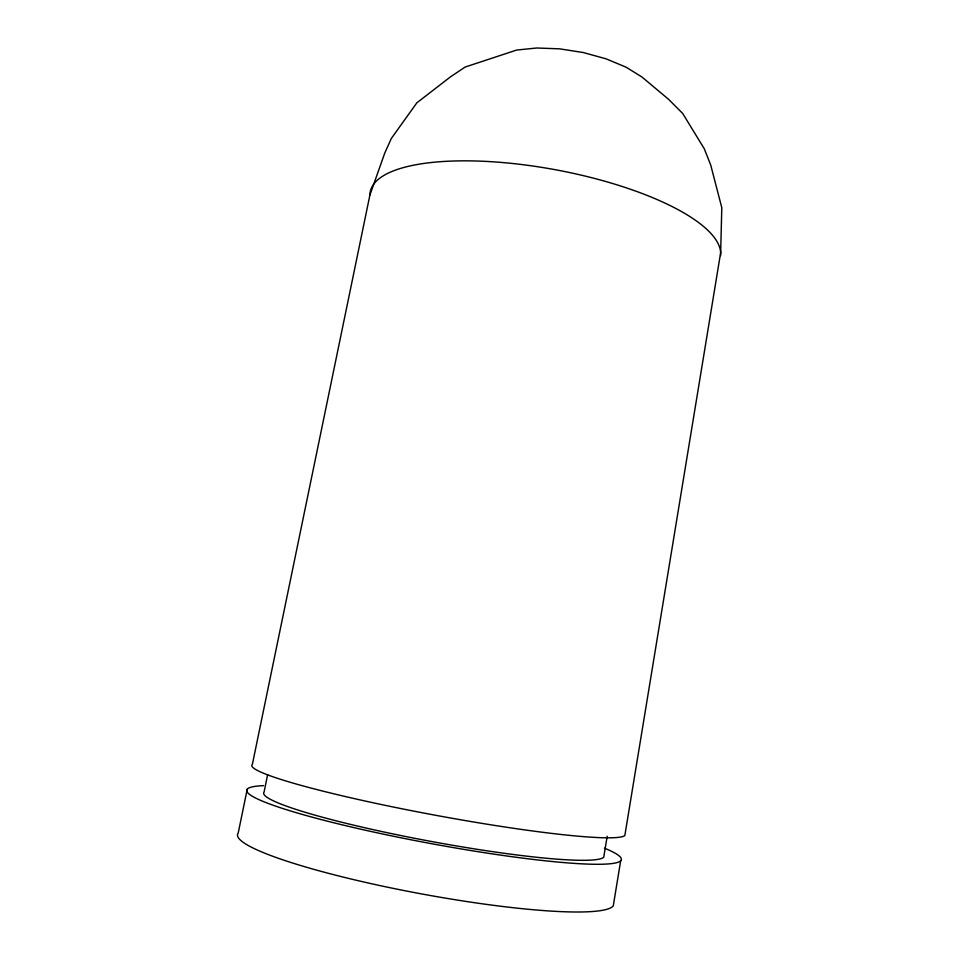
<?xml version="1.0" encoding="UTF-8"?>
<svg xmlns="http://www.w3.org/2000/svg" width="960" height="960" viewBox="0 0 960 960"><rect width="100%" height="100%" fill="white"/><g stroke="black" fill="none" stroke-linecap="round" stroke-linejoin="round"><path stroke-width="1.44" d="M620.676 860.796L613.272 905.844A191.436 24.864 10.5 0 1 408.996 891.528A191.436 24.864 10.5 0 1 238.2 833.04L247.272 789.084M607.2 836.304L603.708 857.304A173.304 17.196 10.5 0 1 419.868 839.304A173.304 17.196 10.5 0 1 264.072 792.084L267.636 774.684M369.912 195.012L252.36 764.424A189.996 15.636 10.5 0 0 423.636 813.024A189.996 15.636 10.5 0 0 624.84 835.524L720.66 252.648L721.8 207.696L710.688 164.94L704.28 148.776L682.716 113.496L668.4 99.144L641.856 76.944L626.16 67.224L606.168 58.86L583.38 52.56L559.62 48.84L536.784 48L516.684 50.052L465.168 67.044L450.672 76.716L416.844 102.828L391.332 138.468L384.792 152.988L369.912 195.012A178.08 55.632 10.5 0 1 548.652 168.528A178.08 55.632 10.5 0 1 720.588 255.612M604.392 848.148A190.512 18.936 10.5 0 1 434.088 844.164A190.512 18.936 10.5 0 1 263.58 785.64"/></g></svg>
